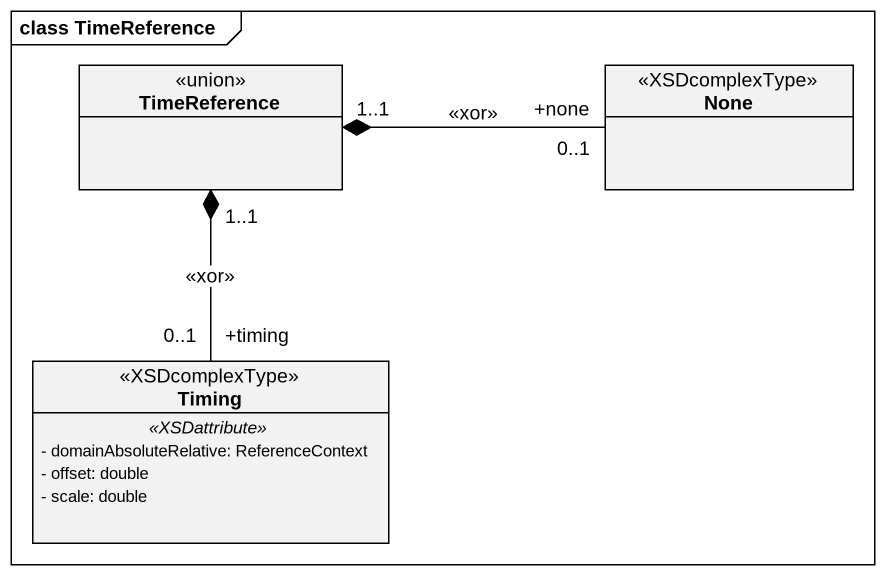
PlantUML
@startuml
mainframe class TimeReference
hide circle
hide empty members
skinparam classAttributeIconSize 0
class TimeReference <<union>>
class None <<XSDcomplexType>>
class Timing <<XSDcomplexType>> {
  .. <<XSDattribute>> ..
  - domainAbsoluteRelative: ReferenceContext
  - offset: double
  - scale: double
}
TimeReference "1..1" *-right- "+none\n0..1" None : <<xor>>
TimeReference "1..1" *-- "+timing\n0..1" Timing : <<xor>>
@enduml
